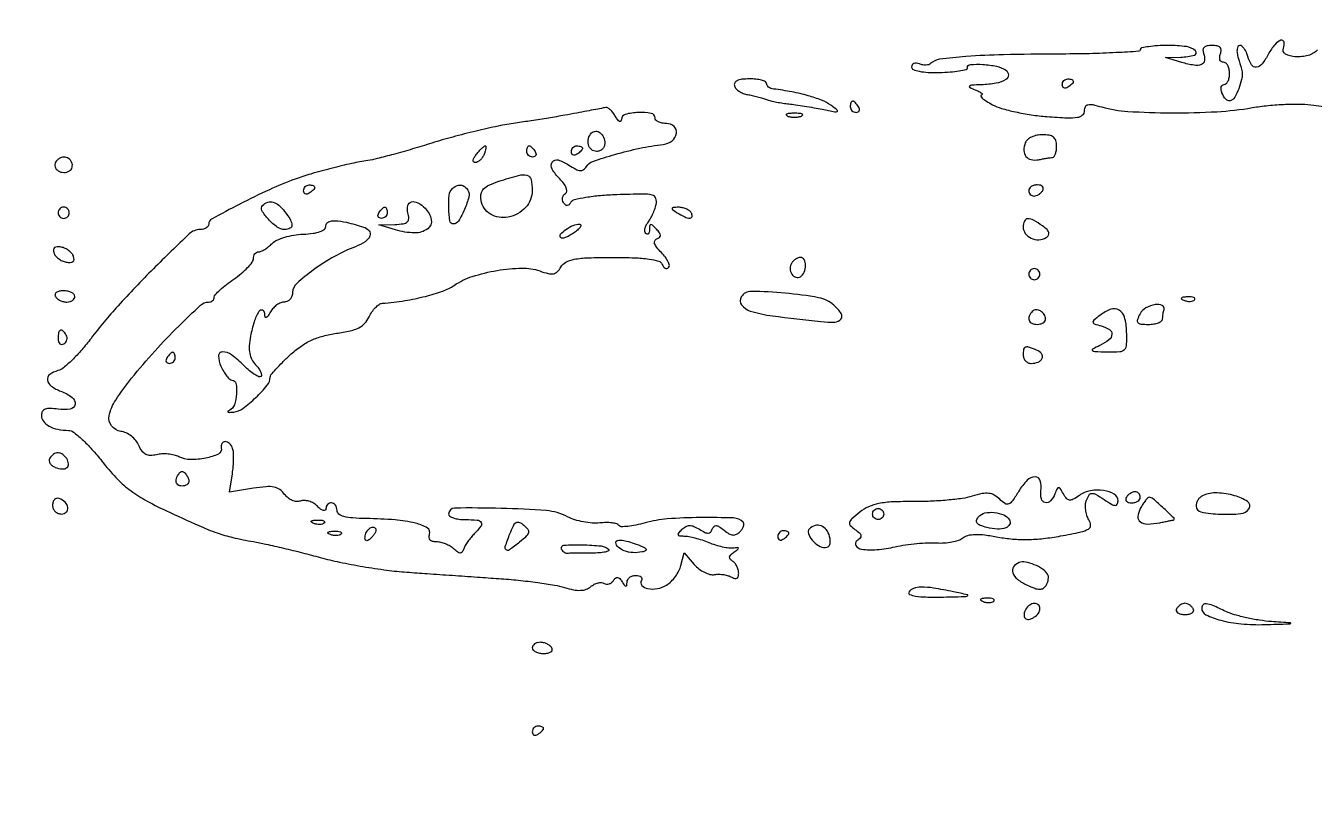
# Model space of a CAD drawing. Extents: x 0 to 4160, y 0 to 3120.
# Drawn here: x 1994.2 to 2225.2, y 1795.5 to 1932.5 of the extents above; entities that cross this region are included whole.
import ezdxf

# ---------------------------------------------------------------- set-up
doc = ezdxf.new("R2010")
doc.units = 0

msp = doc.modelspace()

# ---------------------------------------------------------------- linework, layer by layer
for points in [[(4159.499279, 606.274193, 0.000001), (4159.667734, 974.478125, 0.000057)], [(757.647081, 3119.740147, 0.000002), (520.492565, 3119.487217, 0.4139)], [(1964.75, 0.149832, 0.000016), (2717.930904, 0.232101, 0.000028), (3351.473438, 0.357111)], [(2225.789688, 1928.189688, -0.131632), (2224.096625, 1927.212106, -0.07823), (2221.765539, 1926.964697, -0.113823), (2220.017741, 1927.461754, -0.374537), (2219.638374, 1928.5, 0.131924), (2219.756247, 1929.628487, 0.475318), (2219.216265, 1929.941344, 0.131184), (2218.090863, 1929.13251, 0.048876), (2217, 1927.5, -0.04119), (2215.838595, 1925.70284, -0.197712), (2214.804599, 1925.104835, -0.29392), (2213.933654, 1925.512504, -0.076522), (2213.289749, 1927, 0.041867), (2213.019474, 1927.765364, 0.053026), (2212.641087, 1928.4125, 0.062969), (2212.218096, 1928.856807, 0.172737), (2211.815981, 1929, 0.266369), (2211.507636, 1928.823188, 0.103079), (2211.345014, 1928.339062, 0.066175), (2211.354841, 1927.612425, 0.037233), (2211.547795, 1926.75, -0.007411), (2212.130741, 1924.720601, -0.062536), (2212.263198, 1923.780591, -0.073631), (2212.145624, 1922.894497, -0.012258), (2211.630737, 1921.25, -0.04965), (2210.924969, 1919.699508, -0.202407), (2210.115085, 1919.090199, -0.286169), (2209.32044, 1919.346377, -0.083969), (2208.638374, 1920.5, -0.055937), (2208.488865, 1921.074366, -0.100118), (2208.516384, 1921.559375, -0.147206), (2208.710807, 1921.877514, -0.184534), (2209.031385, 1922, 0.196096), (2209.401391, 1922.150917, 0.086521), (2209.715469, 1922.5875, 0.06642), (2209.92871, 1923.234506, 0.046464), (2210, 1924, 0.053388), (2209.918066, 1924.765158, 0.073174), (2209.674822, 1925.4125, 0.092966), (2209.315437, 1925.847124, 0.175384), (2208.893011, 1926, -0.158089), (2208.519085, 1926.121257, -0.151946), (2208.280284, 1926.440625, -0.112257), (2208.22328, 1926.926101, -0.06502), (2208.361626, 1927.5, 0.089031), (2208.489646, 1928.169944, 0.20183), (2208.298571, 1928.638659, 0.151546), (2207.771486, 1928.916151, 0.04598), (2206.861626, 1929, 0.046475), (2205.962309, 1928.916228, 0.147242), (2205.431316, 1928.641037, 0.199764), (2205.233161, 1928.179997, 0.094783), (2205.349337, 1927.532025, -0.121792), (2205.502141, 1926.306234, -0.274499), (2204.953131, 1925.590271, -0.13698), (2203.625268, 1925.445558, -0.031727), (2201.414319, 1925.956585), (2198.5, 1926.828095), (2201.25, 1926.914047, 0.0539), (2203.712811, 1927.258454, 0.595146), (2203.906405, 1928.015139, 0.155951), (2202.251919, 1928.790347, 0.032202), (2199, 1929, 0.014094), (2197.083145, 1928.945958, 0.023134), (2195.46875, 1928.779687, 0.019476), (2194.234789, 1928.545138, 0.349246), (2194, 1928.25, -0.395561), (2193.714477, 1927.945562, -0.002511), (2189.667188, 1927.706168, -0.007933), (2184.905754, 1927.524223, -0.004766), (2179.25, 1927.451848, 0.004593), (2169.489262, 1927.330314, 0.01331), (2162.743237, 1927.004529, 0.013246), (2158.000781, 1926.522161, 0.165883), (2156.404793, 1925.738127, -0.131519), (2156.073568, 1925.546778, -0.057878), (2155.568908, 1925.472211, -0.051662), (2154.983137, 1925.514556, -0.047789), (2154.402234, 1925.67589, 0.068934), (2153.865939, 1925.800757, 0.116892), (2153.411906, 1925.736024, 0.15257), (2153.112763, 1925.495524, 0.148793), (2153, 1925.124988, 0.306458), (2153.299391, 1924.682394, 0.047153), (2154.371993, 1924.365727, 0.036315), (2155.956157, 1924.174318, 0.017544), (2158, 1924.148647, 0.014128), (2159.916794, 1924.246064, 0.023071), (2161.53125, 1924.449203, 0.019342), (2162.765596, 1924.712269, 0.343122), (2163, 1925.01363, -0.394605), (2163.53232, 1925.583099, -0.031687), (2165.778423, 1925.592211, -0.035974), (2168.206315, 1925.271802, -0.090248), (2169.856763, 1924.60658, -0.249455), (2170.356613, 1923.730975, -0.269287), (2169.89188, 1922.872766, -0.094463), (2168.128657, 1922.209023, -0.0358), (2165.5, 1921.945028, 0.004921), (2163.748699, 1921.877803, 0.179113), (2163.384269, 1921.722574, 0.522191), (2163.417659, 1921.499884, 0.013406), (2164.5, 1921, -0.019378), (2165.207011, 1920.663165, -0.067333), (2165.61875, 1920.370572, -0.308595), (2165.660803, 1920.182395, -0.286395), (2165.5, 1920.064125, 0.531967), (2165.399799, 1919.887778, 0.102693), (2165.675, 1919.53736, 0.037199), (2166.414472, 1919.002695, 0.014814), (2167.5, 1918.378234, 0.052525), (2169.105412, 1917.723099, 0.016899), (2171.601562, 1917.089177, 0.016648), (2174.445688, 1916.566887, 0.017907), (2177.25, 1916.250027, 0.007252), (2180.946464, 1916.019814, 0.050394), (2182.754316, 1916.115734, 0.141052), (2183.650934, 1916.531254, 0.217478), (2184, 1917.295827, -0.109281), (2184.16238, 1918.029904, -0.234517), (2184.603697, 1918.382923, -0.107051), (2185.457462, 1918.383516, -0.016678), (2187.103632, 1917.970279, 0.055148), (2191.772994, 1917.173002, 0.013621), (2199.552925, 1916.926371, 0.014619), (2207.691827, 1917.128149, 0.029205), (2214.087807, 1917.850212, -0.018286), (2216.933247, 1918.234505, -0.014391), (2220.036527, 1918.448646, -0.014627), (2222.934881, 1918.480132, -0.034466), (2225.087807, 1918.291714, 0.018474), (2228.708827, 1917.857823, 0.030775)]]:
    msp.add_lwpolyline(points, format="xyb")
for points in [[(2121.249533, 1921.75, 0.108799), (2121.548759, 1921.248725, 0.056811), (2122.106632, 1920.776551, 0.052547), (2122.818701, 1920.40231, 0.054885), (2123.582866, 1920.191451, -0.013332), (2124.426293, 1920.032531, -0.009055), (2125.377467, 1919.808804, -0.009129), (2126.288546, 1919.559223, -0.018036), (2127, 1919.322107, 0.02831), (2127.748892, 1919.089488, 0.011415), (2128.79375, 1918.853933, 0.011253), (2129.932933, 1918.650869, 0.014005), (2131, 1918.515822, -0.010779), (2132.204094, 1918.371317, -0.004719), (2133.79375, 1918.130355, -0.004667), (2135.4771, 1917.84277, -0.006223), (2137, 1917.548327, 0.003106), (2139.227137, 1917.103304, 0.162052), (2139.656107, 1917.159518, 0.554109), (2139.680363, 1917.384917, 0.00971), (2138.5, 1918.275896, 0.06231), (2136.867876, 1919.173278, 0.025469), (2134.467366, 1919.988337, 0.022621), (2131.542293, 1920.676805, 0.016632), (2128.25, 1921.183365, -0.062953), (2127.772106, 1921.302923, -0.074049), (2127.367188, 1921.534072, -0.086234), (2127.0948, 1921.837092, -0.140965), (2127, 1922.166667, 0.285442), (2126.799937, 1922.488558, 0.048699), (2126.094271, 1922.755208, 0.040478), (2125.098206, 1922.939605, 0.025541), (2123.916667, 1923, 0.027508), (2122.592701, 1922.927106, 0.082251), (2121.72251, 1922.682395, 0.16033), (2121.296096, 1922.280164, 0.207408)], [(2182, 1922.559017, -0.151918), (2181.934461, 1922.34829, -0.038439), (2181.70625, 1922.066025, -0.035638), (2181.382774, 1921.768994, -0.029505), (2181, 1921.5, -0.082592), (2180.6179, 1921.343488, -0.161196), (2180.29375, 1921.3746, -0.182303), (2180.078288, 1921.586039, -0.108972), (2180, 1921.940983, -0.093332), (2180.076123, 1922.345238, -0.09642), (2180.29375, 1922.688914, -0.099167), (2180.618444, 1922.918938, -0.105053), (2181, 1923, -0.042167), (2181.382849, 1922.967655, -0.061769), (2181.70625, 1922.870461, -0.081139), (2181.92554, 1922.727648, -0.210953)], [(2093, 1916.877587, -0.005193), (2090.819142, 1916.478401, -0.002256), (2087.9125, 1915.991004, -0.002232), (2084.817827, 1915.500596, -0.002969), (2082, 1915.084057, 0.01613), (2078.908451, 1914.543561, 0.007388), (2074.9125, 1913.649508, 0.007308), (2070.729471, 1912.583607, 0.01001), (2067, 1911.494438, -0.004703), (2063.52577, 1910.439663, -0.005059), (2060.115625, 1909.476644, -0.004797), (2057.172863, 1908.707908, -0.023928), (2055.5, 1908.372144, 0.017359), (2052.650881, 1907.839112, 0.007803), (2048.948714, 1906.951671, 0.007808), (2045.271619, 1905.947883, 0.01713), (2042.5, 1905.040571, 0.019607), (2037.863551, 1903.135665, 0.012256), (2032.586517, 1900.563441, 0.004705), (2027.515334, 1897.875003, 0.275122), (2027, 1897.009337, -0.146285), (2026.884925, 1896.624428, -0.099175), (2026.561337, 1896.296493, -0.083083), (2026.077551, 1896.075447, -0.065794), (2025.506681, 1896, 0.19197), (2023.496085, 1895.198515, 0.006113), (2017.079777, 1888.965906, 0.012721), (2010.732294, 1882.317594, 0.022533), (2005.898097, 1876.481255, -0.017412), (2004.231331, 1874.426503, -0.020608), (2002.512837, 1872.609529, -0.019934), (2000.957579, 1871.211607, -0.109568), (1999.960018, 1870.699796, 0.095581), (1998.502032, 1870.002041, 0.27643), (1998.088822, 1869.009422, 0.206205), (1998.755734, 1867.925641, 0.062363), (2000.5, 1867, -0.067982), (2002.516584, 1865.90075, -0.27954), (2003.024479, 1864.667965, -0.32482), (2002.163812, 1863.8023, -0.07662), (2000, 1863.786692, 0.02562), (1998.564436, 1863.922757, 0.096485), (1997.674772, 1863.789113, 0.174003), (1997.184808, 1863.387983, 0.135878), (1997, 1862.720488, 0.162768), (1997.360206, 1861.643304, 0.103807), (1998.363759, 1860.765763, 0.078685), (1999.915682, 1860.19118, 0.049426), (2001.84496, 1860, -0.165949), (2002.739373, 1859.69474, -0.021665), (2004.299494, 1858.377669, -0.02329), (2006.065011, 1856.5922, -0.01754), (2007.839727, 1854.477173, 0.023074), (2010.350403, 1851.551415, 0.039637), (2012.729876, 1849.395136, 0.037358), (2015.517756, 1847.559361, 0.018056), (2019.326555, 1845.617306, 0.003628), (2025.236957, 1842.919819, 0.019882), (2028.493819, 1841.614656, 0.028779), (2031.292194, 1840.798304, 0.013393), (2035, 1840.048542, -0.01092), (2037.240771, 1839.606953, -0.004027), (2040.38125, 1838.889929, -0.003989), (2043.798728, 1838.051803, -0.004787), (2047, 1837.206871, 0.015835), (2050.449779, 1836.377418, 0.009137), (2054.646875, 1835.587562, 0.009125), (2058.893047, 1834.94802, 0.015088), (2062.5, 1834.582218, 0.000206), (2066.176078, 1834.322682, 0.000115), (2070.646875, 1834.009926, 0.000115), (2075.165156, 1833.695943, 0.000188), (2079, 1833.431785, -0.00825), (2082.495417, 1833.134311, -0.00832), (2085.969181, 1832.722355, -0.008168), (2088.981689, 1832.263929, -0.033018), (2090.788702, 1831.834414, 0.025253), (2092.402604, 1831.424241, 0.05823), (2093.648397, 1831.321784, 0.07744), (2094.64746, 1831.512725, 0.08755), (2095.494897, 1831.995765, -0.055029), (2096.109486, 1832.400868, -0.059402), (2096.782322, 1832.649652, -0.066977), (2097.409662, 1832.713703, -0.131136), (2097.887097, 1832.569778, 0.114469), (2098.312208, 1832.426241, 0.100363), (2098.779375, 1832.474235, 0.09369), (2099.216985, 1832.707239, 0.085488), (2099.555902, 1833.090451, -0.074313), (2099.923552, 1833.525237, -0.220943), (2100.288798, 1833.632491, -0.171994), (2100.673825, 1833.427154, -0.043884), (2101.109687, 1832.856763, 0.016284), (2101.53886, 1832.225857, 0.207783), (2101.780177, 1832.084092, 0.404034), (2101.938533, 1832.203613, 0.036027), (2101.984687, 1832.75, -0.123393), (2102.110394, 1833.226773, -0.099424), (2102.453463, 1833.632812, -0.089641), (2102.96231, 1833.905705, -0.078525), (2103.559017, 1834, -0.057951), (2104.116415, 1833.935179, -0.124582), (2104.497549, 1833.737031, -0.190884), (2104.645007, 1833.44402, -0.162044), (2104.564761, 1833.104785, 0.330743), (2104.641, 1832.21277, 0.167269), (2105.676747, 1831.626282, 0.092871), (2107.433212, 1831.62883, 0.091913), (2109.076666, 1832.266215, 0.058028), (2109.883818, 1832.904648, 0.038078), (2110.656885, 1833.804895, 0.038086), (2111.284238, 1834.811604, 0.058198), (2111.650994, 1835.771727), (2112.227722, 1838.043453), (2114.04569, 1835.947319, 0.051231), (2114.875918, 1835.167695, 0.048205), (2115.863717, 1834.554888, 0.051776), (2116.853528, 1834.187427, 0.104186), (2117.681829, 1834.150634, -0.045504), (2118.469647, 1834.207683, -0.034513), (2119.3331, 1834.131803, -0.035358), (2120.139996, 1833.945136, -0.065641), (2120.75, 1833.666025, 0.071741), (2121.278533, 1833.431911, 0.201118), (2121.672343, 1833.480676, 0.196669), (2121.919471, 1833.797608, 0.06858), (2122, 1834.381966, 0.065409), (2121.917952, 1835.006471, 0.05199), (2121.674888, 1835.642271, 0.053439), (2121.316848, 1836.19378, 0.083854), (2120.893237, 1836.565983, -0.082116), (2120.476015, 1836.930028, -0.214299), (2120.37322, 1837.305418, -0.162148), (2120.581632, 1837.709258, -0.044698), (2121.143237, 1838.166698, 0.008766), (2121.869702, 1838.676308, 0.2928), (2121.943467, 1838.865446, 0.382699), (2121.802129, 1838.971113, 0.011219), (2121, 1838.881329, -0.066703), (2120.233974, 1838.880796, -0.021508), (2119.113689, 1839.079478, -0.02102), (2117.872756, 1839.410348, -0.022097), (2116.6849, 1839.839631, 0.017917), (2115.487176, 1840.283829, 0.01606), (2114.216484, 1840.659142, 0.01633), (2113.054012, 1840.922048, 0.047476), (2112.2349, 1841, -0.029286), (2111.433445, 1841.046984, -0.290464), (2111.183664, 1841.25, -0.258002), (2111.245409, 1841.585409, -0.024594), (2111.824959, 1842.224959, -0.065063), (2112.523293, 1842.761873, -0.129209), (2113.191678, 1842.94579, -0.106771), (2113.950678, 1842.790975, -0.03609), (2114.953647, 1842.261021, 0.024315), (2115.931198, 1841.714699, 0.118508), (2116.545012, 1841.574155, 0.211269), (2116.963389, 1841.764637, 0.100939), (2117.266066, 1842.286062, -0.106875), (2117.558208, 1842.775993, -0.231914), (2117.957462, 1842.92828, -0.124675), (2118.523365, 1842.728452, -0.025663), (2119.37976, 1842.092382, 0.038129), (2120.259731, 1841.472197, 0.111528), (2120.961171, 1841.243194, 0.142109), (2121.589194, 1841.36326, 0.078704), (2122.225715, 1841.825715, 0.049426), (2122.619063, 1842.305595, 0.069421), (2122.859243, 1842.803781, 0.089592), (2122.917458, 1843.242549, 0.186778), (2122.78022, 1843.553114, 0.190309), (2121.086387, 1844.287853, 0.010307), (2115.148042, 1844.362358, 0.016574), (2109.20333, 1844.117221, 0.051142), (2105.248762, 1843.411686, -0.018555), (2103.585184, 1843.001686, -0.027794), (2102.105856, 1842.779677, -0.026544), (2100.936699, 1842.732518, -0.25653), (2100.519333, 1842.968718, 0.188869), (2100.14895, 1843.246725, 0.036577), (2099.312711, 1843.413994, 0.034281), (2098.250809, 1843.473272, 0.025791), (2097.083184, 1843.398042, -0.048271), (2095.746192, 1843.372044, -0.028787), (2094.16792, 1843.585744, -0.028626), (2092.605289, 1843.983713, -0.043566), (2091.312612, 1844.520659, 0.100748), (2087.54563, 1845.60366, 0.014162), (2079.425506, 1846.016585, 0.008222), (2071.056117, 1846.06716, 0.41117), (2070, 1845, 0.254951), (2070.209557, 1844.615738, 0.06271), (2070.88125, 1844.29375, 0.048861), (2071.850749, 1844.072766, 0.031626), (2073, 1844, -0.019931), (2075.138475, 1843.914721, -0.237936), (2075.824267, 1843.497178, -0.315247), (2075.786397, 1842.79733, -0.030151), (2074.589286, 1841.446429, 0.024365), (2074.015131, 1840.813414, 0.019311), (2073.456585, 1840.077679, 0.019706), (2072.991013, 1839.353425, 0.045251), (2072.714286, 1838.767857, -0.06066), (2072.416958, 1838.185706, -0.24669), (2072.077959, 1838.003273, -0.166291), (2071.632695, 1838.150624, -0.026789), (2070.925, 1838.75, 0.055851), (2070.288325, 1839.228694, 0.037294), (2069.469688, 1839.632812, 0.037428), (2068.605405, 1839.908884, 0.058657), (2067.831385, 1840, -0.065565), (2067.133413, 1840.091921, -0.145025), (2066.679762, 1840.370012, -0.173843), (2066.499338, 1840.81072, -0.103048), (2066.591438, 1841.377687, 0.368129), (2066.198584, 1842.4916, 0.071042), (2064.054911, 1843.358827, 0.04132), (2060.396417, 1843.949182, 0.015886), (2055.25, 1844.184145, -0.01438), (2052.793003, 1844.288906, -0.049313), (2051.220199, 1844.558754, -0.092517), (2050.317548, 1844.998096, -0.237658), (2050, 1845.628442, 0.071233), (2049.924945, 1846.152595, 0.0866), (2049.70625, 1846.597105, 0.100316), (2049.38134, 1846.89428, 0.136051), (2049, 1847, 0.106313), (2048.618459, 1846.917947, 0.099376), (2048.29375, 1846.685268, 0.096076), (2048.076077, 1846.337584, 0.09221), (2048, 1845.928571, -0.251379), (2047.859544, 1845.666853, -0.222687), (2047.550874, 1845.621001, -0.09055), (2047.059246, 1845.871573, -0.03337), (2046.471061, 1846.386082, 0.062937), (2045.773257, 1846.927305, 0.058327), (2044.945011, 1847.294658, 0.062361), (2044.117228, 1847.442192, 0.104938), (2043.423017, 1847.332085, -0.115861), (2042.739327, 1847.238725, -0.076617), (2041.967549, 1847.434078, -0.069465), (2041.218954, 1847.882357, -0.065383), (2040.604123, 1848.526716, 0.080429), (2039.73546, 1849.384185, 0.106767), (2038.718133, 1849.821124, 0.06972), (2037.292933, 1849.897774, 0.018272), (2035.015871, 1849.618528), (2030.727406, 1848.932775), (2031.229904, 1852.216388, 0.017149), (2031.389202, 1853.565186, 0.017898), (2031.452742, 1854.902626, 0.017879), (2031.424918, 1856.058223, 0.071471), (2031.282867, 1856.75, 0.111679), (2030.719687, 1857.633177, 0.190598), (2029.926444, 1857.972319, 0.291983), (2029.355832, 1857.629633, 0.168602), (2029.25, 1856.805595, -0.347965), (2028.726761, 1855.758443, -0.05936), (2026.459982, 1855.009511, -0.054466), (2023.736545, 1854.759077, -0.110579), (2021.656859, 1855.262262, 0.057731), (2020.792187, 1855.570387, 0.034523), (2019.713164, 1855.74227, 0.034178), (2018.599926, 1855.765228, 0.04959), (2017.628264, 1855.621548, -0.061327), (2016.547269, 1855.487467, -0.122163), (2015.715325, 1855.693013, -0.116168), (2015.04905, 1856.273428, -0.052376), (2014.471405, 1857.286517, 0.070233), (2013.933173, 1858.156982, 0.052657), (2013.124413, 1858.943657, 0.053295), (2012.182689, 1859.533875, 0.07823), (2011.25, 1859.819551, -0.194583), (2009.573109, 1860.791832, -0.218509), (2009.149279, 1862.595993, -0.095048), (2010.313746, 1865.436553, -0.026063), (2013.179432, 1869.36122, -0.012989), (2017.322208, 1874.192925, -0.013986), (2021.612376, 1878.682134, -0.008254), (2025.539916, 1882.441985, -0.188973), (2026.963633, 1883, 0.082675), (2027.359441, 1883.065897, 0.092518), (2027.695567, 1883.255885, 0.100617), (2027.920326, 1883.538842, 0.118223), (2028, 1883.871098, -0.188146), (2028.181183, 1884.335549, -0.019391), (2029.026118, 1885.185113, -0.022021), (2030.15516, 1886.146403, -0.015855), (2031.493167, 1887.121098, 0.022565), (2032.831141, 1888.123518, 0.028848), (2033.962223, 1889.168385, 0.029233), (2034.779169, 1890.121018, 0.162651), (2034.993167, 1890.75, -0.072581), (2035.065541, 1891.227661, -0.087005), (2035.270761, 1891.632812, -0.099878), (2035.573922, 1891.903721, -0.133326), (2035.928571, 1892, 0.107558), (2036.386385, 1892.099636, 0.031318), (2037.026345, 1892.44197, 0.029904), (2037.717487, 1892.928741, 0.028008), (2038.361721, 1893.504579, -0.091528), (2039.2188, 1894.094531, -0.032532), (2040.618967, 1894.613998, -0.030985), (2042.265856, 1894.996605, -0.0318), (2043.93315, 1895.168512, 0.02254), (2045.711325, 1895.318654, 0.056855), (2046.970325, 1895.630619, 0.092423), (2047.732388, 1896.08826, 0.214624), (2048, 1896.682986, -0.301582), (2048.447714, 1897.35775, -0.108924), (2049.635582, 1897.576573, -0.051178), (2051.679955, 1897.294549, -0.014875), (2054.75, 1896.447862, -0.148075), (2055.745998, 1895.776851, -0.275085), (2055.883984, 1894.845133, -0.151046), (2055.026693, 1893.805751, -0.054545), (2053.302436, 1892.924886, 0.036467), (2049.545357, 1891.173432, 0.029658), (2045.801416, 1888.782006, 0.025474), (2042.764408, 1886.33283, 0.20801), (2042.036512, 1884.75, -0.081115), (2041.912989, 1884.081576, -0.090157), (2041.584697, 1883.514062, -0.098414), (2041.105736, 1883.134346, -0.119092), (2040.54969, 1883, 0.100292), (2039.919862, 1882.872383, 0.054217), (2039.225995, 1882.485938, 0.050884), (2038.577617, 1881.919365, 0.055942), (2038.080099, 1881.25, -0.013303), (2037.563188, 1880.414448, -0.179852), (2037.278734, 1880.20518, -0.444886), (2037.092088, 1880.321887, -0.038477), (2037.030409, 1880.95, 0.308899), (2036.622069, 1881.521772, 0.354447), (2036.002364, 1881.30962, 0.062516), (2035.12871, 1879.428679, 0.032107), (2034.495389, 1876.903856, 0.027803), (2034.272502, 1875.144045, 0.059876), (2034.339621, 1873.781456, 0.076049), (2034.701482, 1872.691815, 0.0784), (2035.369954, 1871.772904, -0.034595), (2035.917094, 1871.144317, -0.052708), (2036.28987, 1870.524903, -0.068681), (2036.450697, 1870.003683, -0.241418), (2036.34632, 1869.679654, -0.306952), (2035.982646, 1869.609805, -0.038633), (2035.235349, 1870.001826, -0.034695), (2034.323809, 1870.666041, -0.021585), (2033.348485, 1871.560606, 0.036434), (2031.073174, 1873.526464, 0.165043), (2029.42813, 1874.058122, 0.422562), (2028.742805, 1873.332205, 0.096438), (2029.181954, 1871.5, 0.025934), (2029.679567, 1870.542731, 0.034577), (2030.233025, 1869.734375, 0.037004), (2030.764062, 1869.156824, 0.190598), (2031.160515, 1869, -0.361764), (2031.875071, 1868.405149, -0.064685), (2031.974489, 1866.536056, -0.058273), (2031.586464, 1864.544921, -0.214338), (2030.75, 1863.612429, 0.065315), (2030.433568, 1863.419385, 0.558714), (2030.450539, 1863.28589, 0.118701), (2030.77875, 1863.223099, 0.01588), (2031.485878, 1863.279096, 0.133251), (2033.135952, 1863.929989, 0.030628), (2035.442852, 1865.880577, 0.029003), (2037.481428, 1868.070292, 0.174664), (2038, 1869.509486, -0.173675), (2038.151857, 1869.933486, -0.010454), (2039.046937, 1870.977489, -0.014658), (2040.198619, 1872.191716, -0.010237), (2041.564042, 1873.494794, -0.031971), (2043.489632, 1875.044461, -0.044202), (2045.40733, 1876.156202, -0.044236), (2047.489403, 1876.912961, -0.032091), (2049.909904, 1877.39366, 0.021272), (2052.323746, 1877.819011, 0.06293), (2053.90596, 1878.383427, 0.088855), (2054.978018, 1879.190978, 0.08028), (2055.748485, 1880.347329, -0.042516), (2056.252473, 1881.243061, -0.045545), (2056.890614, 1882.018593, -0.050308), (2057.560628, 1882.572395, -0.127288), (2058.152623, 1882.779795, 0.018343), (2062.140175, 1883.262419, 0.021943), (2065.847187, 1884.017754, 0.023785), (2068.954251, 1884.953223, 0.064693), (2071, 1885.990365, -0.072067), (2074.247163, 1887.577108, -0.036046), (2078.69826, 1888.65969, -0.035907), (2083.150541, 1889.082766, -0.091866), (2086.335407, 1888.567941, 0.025288), (2087.862158, 1888.107493, 0.10711), (2088.81112, 1888.080024, 0.151479), (2089.507379, 1888.447064, 0.068803), (2090.135097, 1889.276922, -0.144571), (2091.032893, 1890.153495, -0.076068), (2092.518402, 1890.669703, -0.038205), (2094.989181, 1890.93316, -0.007464), (2099.466357, 1891, -0.00891), (2103.302828, 1890.931628, -0.026319), (2105.928041, 1890.699312, -0.034915), (2107.664499, 1890.327944, -0.241349), (2108.279762, 1889.75, 0.069614), (2108.503997, 1889.321408, 0.122131), (2108.806622, 1889.063021, 0.159541), (2109.136825, 1889.01405, 0.145414), (2109.446429, 1889.166667, 0.256981), (2109.579218, 1889.56613, 0.067244), (2109.361477, 1890.23112, 0.051104), (2108.867626, 1891.031502, 0.032621), (2108.145833, 1891.854167, -0.026111), (2107.317167, 1892.774217, -0.08877), (2106.928992, 1893.478225, -0.190147), (2106.95351, 1893.978402, -0.200893), (2107.3125, 1894.3125, 0.079213), (2107.81528, 1894.594451, 0.238647), (2107.975497, 1894.940973, 0.151509), (2107.815429, 1895.39904, 0.029852), (2107.25, 1896.075, 0.014051), (2106.556738, 1896.769674, 0.200534), (2106.23628, 1896.891209, 0.365998), (2106.046043, 1896.719231, 0.033526), (2106, 1896.033333, -0.046), (2105.955633, 1895.552102, -0.136296), (2105.811265, 1895.25686, -0.259972), (2105.600338, 1895.1831, -0.15449), (2105.357499, 1895.309167, -0.162214), (2105.186864, 1895.650331, -0.081574), (2105.196916, 1896.13722, -0.067233), (2105.378947, 1896.69079, -0.053181), (2105.713067, 1897.225834, 0.039942), (2106.130626, 1897.856758, 0.019881), (2106.560769, 1898.714052, 0.019597), (2106.938301, 1899.642794, 0.027198), (2107.197318, 1900.502854, 0.143317), (2107.146841, 1901.586307, 0.254992), (2106.505354, 1902.17228, 0.064611), (2104.830261, 1902.36037, 0.004622), (2100.14048, 1902.23621, 0.013157), (2097.201719, 1902.053698, 0.018914), (2094.615314, 1901.725654, 0.015002), (2092.541603, 1901.318262, 0.20095), (2091.92373, 1900.876593, -0.058582), (2091.584888, 1900.449431, -0.187992), (2091.257926, 1900.306734, -0.200129), (2090.934883, 1900.426552, -0.066852), (2090.608688, 1900.824139, -0.093332), (2090.438471, 1901.266341, -0.09642), (2090.443589, 1901.734876, -0.099167), (2090.622439, 1902.156888, -0.105053), (2090.947214, 1902.467376, 0.247447), (2091.176415, 1902.856708, 0.105415), (2091.075213, 1903.47157, 0.067426), (2090.6455, 1904.243718, 0.035744), (2089.927051, 1905.072949, -0.061659), (2088.545836, 1906.844435, -0.2865), (2088.569362, 1908.083774, -0.335947), (2089.631459, 1908.466136, -0.069461), (2091.546801, 1907.561292, 0.021973), (2092.794635, 1906.819901, 0.102252), (2093.5932, 1906.583019, 0.176871), (2094.186657, 1906.744422, 0.100029), (2094.704202, 1907.293624, -0.172519), (2095.863625, 1908.217452, -0.012627), (2099.810132, 1909.463635, -0.018226), (2104.267899, 1910.57419, -0.022603), (2108.486612, 1911.265873, 0.139787), (2110.068597, 1911.925581, 0.18768), (2110.842335, 1913.2556, 0.250416), (2110.418201, 1914.474373, 0.188476), (2109.073324, 1915, -0.046266), (2108.279756, 1915.073588, -0.066214), (2107.609039, 1915.29375, -0.086298), (2107.15637, 1915.617989, -0.196745), (2107, 1916, 0.36267), (2106.309887, 1916.826293, 0.055196), (2103.998312, 1916.985692, 0.053675), (2101.671918, 1916.63723, 0.334318), (2100.969591, 1915.75, -0.145621), (2100.867022, 1915.433647, -0.368599), (2100.650547, 1915.375652, -0.121624), (2100.318642, 1915.64769, -0.02869), (2099.919901, 1916.25, 0.030858), (2099.478306, 1916.910809, 0.040752), (2098.994318, 1917.44917, 0.046027), (2098.538015, 1917.80704, 0.189717), (2098.20031, 1917.874833, 0.002959), (2097.734216, 1917.788679, 0.000192), (2096.383841, 1917.530261, 0.00028), (2094.774672, 1917.220741, 0.000209)], [(2142, 1918, 0.105053), (2142.081062, 1917.618444, 0.099167), (2142.311086, 1917.29375, 0.09642), (2142.654762, 1917.076123, 0.093332), (2143.059017, 1917, 0.108972), (2143.413961, 1917.078288, 0.182303), (2143.6254, 1917.29375, 0.161196), (2143.656512, 1917.6179, 0.082592), (2143.5, 1918, 0.029505), (2143.231006, 1918.382774, 0.035638), (2142.933975, 1918.70625, 0.038439), (2142.65171, 1918.934461, 0.151918), (2142.440983, 1919, 0.210953), (2142.272352, 1918.92554, 0.081139), (2142.129539, 1918.70625, 0.061769), (2142.032345, 1918.382849, 0.042167)], [(2130.75, 1916.337719, 0.057986), (2131.320008, 1916.181385, 0.037979), (2132, 1916.12966, 0.037979), (2132.679992, 1916.181385, 0.057986), (2133.25, 1916.337719, 0.174857), (2133.459382, 1916.525001, 0.447206), (2133.398438, 1916.693942, 0.078554), (2132.89144, 1916.810911, 0.017491), (2132, 1916.842105, 0.017491), (2131.10856, 1916.810911, 0.078554), (2130.601562, 1916.693942, 0.447206), (2130.540618, 1916.525001, 0.174857)], [(2098, 1911.440983, -0.103216), (2097.885271, 1910.891133, -0.098834), (2097.559375, 1910.423289, -0.096907), (2097.072549, 1910.109789, -0.095012), (2096.5, 1910, -0.179946), (2095.59764, 1910.335619, -0.15216), (2095.05672, 1911.20489, -0.132661), (2095.066992, 1912.327196, -0.128822), (2095.63948, 1913.306147, -0.194761), (2096.37668, 1913.618432, -0.172865), (2097.169706, 1913.350022, -0.128462), (2097.782775, 1912.537796, -0.098073)], [(2173.380002, 1911.547887, 0.092993), (2173.130417, 1910.183702, 0.166318), (2173.500122, 1909.118679, 0.173622), (2174.428289, 1908.532564, 0.102524), (2175.753971, 1908.512555, -0.003291), (2176.477451, 1908.646195, -0.003226), (2177.207416, 1908.771216, -0.003176), (2177.849139, 1908.872684, -0.012202), (2178.25, 1908.923489, 0.220218), (2178.537947, 1909.094211, 0.063962), (2178.779687, 1909.565025, 0.051182), (2178.945115, 1910.228568, 0.035529), (2179, 1911, 0.076075), (2178.856407, 1911.938293, 0.15073), (2178.433577, 1912.55248, 0.124077), (2177.671142, 1912.894583, 0.043748), (2176.468615, 1913, 0.053289), (2175.459054, 1912.892097, 0.056693), (2174.517139, 1912.573442, 0.063505), (2173.778654, 1912.103917, 0.128506)], [(2076.361626, 1909.5, -0.054778), (2076.065988, 1908.926337, -0.05745), (2075.656816, 1908.440625, -0.064053), (2075.201557, 1908.11007, -0.125677), (2074.770566, 1908, -0.214681), (2074.484197, 1908.128897, -0.22275), (2074.396714, 1908.425778, -0.100348), (2074.57205, 1908.903434, -0.035237), (2075, 1909.5, -0.012711), (2075.50208, 1910.074599, -0.017822), (2075.980891, 1910.559375, -0.014236), (2076.395857, 1910.928855, -0.176553), (2076.59106, 1911, -0.407084), (2076.688496, 1910.904913, -0.044074), (2076.666459, 1910.559375, -0.034664), (2076.557685, 1910.075405, -0.019009)], [(2085.5, 1910, -0.082592), (2085.656512, 1909.6179, -0.161196), (2085.6254, 1909.29375, -0.182303), (2085.413961, 1909.078288, -0.108972), (2085.059017, 1909, -0.093332), (2084.654762, 1909.076123, -0.09642), (2084.311086, 1909.29375, -0.099167), (2084.081062, 1909.618444, -0.105053), (2084, 1910, -0.042167), (2084.032345, 1910.382849, -0.061769), (2084.129539, 1910.70625, -0.081139), (2084.272352, 1910.92554, -0.210953), (2084.440983, 1911, -0.151918), (2084.65171, 1910.934461, -0.038439), (2084.933975, 1910.70625, -0.035638), (2085.231006, 1910.382774, -0.029505)], [(2094, 1910.559017, -0.151918), (2093.934461, 1910.34829, -0.038439), (2093.70625, 1910.066025, -0.035638), (2093.382774, 1909.768994, -0.029505), (2093, 1909.5, -0.082592), (2092.6179, 1909.343488, -0.161196), (2092.29375, 1909.3746, -0.182303), (2092.078288, 1909.586039, -0.108972), (2092, 1909.940983, -0.093332), (2092.076123, 1910.345238, -0.09642), (2092.29375, 1910.688914, -0.099167), (2092.618444, 1910.918938, -0.105053), (2093, 1911, -0.042167), (2093.382849, 1910.967655, -0.061769), (2093.70625, 1910.870461, -0.081139), (2093.92554, 1910.727648, -0.210953)], [(1999.542705, 1908.069098, 0.221146), (1999.444975, 1907.246757, 0.174599), (2000.002687, 1906.53216, 0.137965), (2001.013092, 1906.232649, 0.142848), (2002.016312, 1906.510081, 0.189436), (2002.503635, 1907.160814, 0.165456), (2002.45272, 1908.014234, 0.147302), (2001.873321, 1908.730681, 0.150691), (2001, 1909, 0.08914), (2000.620145, 1908.931737, 0.053258), (2000.208109, 1908.726548, 0.051122), (1999.828194, 1908.425183, 0.061191)], [(2085, 1903.035184, -0.189413), (2083.784868, 1899.942642, -0.15885), (2080.684443, 1898.220797, -0.182985), (2077.47986, 1898.771164, -0.22826), (2075.819335, 1901.25165, -0.078741), (2075.838285, 1902.430755, -0.145976), (2076.262271, 1903.27982, -0.100156), (2077.218068, 1903.959455, -0.025571), (2079, 1904.645147, -0.012178), (2082.555406, 1905.713298, -0.133191), (2084.034347, 1905.71725, -0.275551), (2084.775253, 1904.954524, -0.058349)], [(2046, 1903.559017, -0.151918), (2045.934461, 1903.34829, -0.038439), (2045.70625, 1903.066025, -0.035638), (2045.382774, 1902.768994, -0.029505), (2045, 1902.5, -0.082592), (2044.6179, 1902.343488, -0.161196), (2044.29375, 1902.3746, -0.182303), (2044.078288, 1902.586039, -0.108972), (2044, 1902.940983, -0.093332), (2044.076123, 1903.345238, -0.09642), (2044.29375, 1903.688914, -0.099167), (2044.618444, 1903.918938, -0.105053), (2045, 1904, -0.042167), (2045.382849, 1903.967655, -0.061769), (2045.70625, 1903.870461, -0.081139), (2045.92554, 1903.727648, -0.210953)], [(2073.453687, 1903.074936, -0.20729), (2073.630427, 1901.862755, -0.035606), (2072.847997, 1899.616552, -0.034588), (2071.770843, 1897.524715, -0.262311), (2070.839485, 1897, -0.370682), (2070.221512, 1897.531122, -0.030909), (2070.018483, 1899.804314, -0.033213), (2070.111069, 1902.169704, -0.171624), (2070.666667, 1903.333333, -0.090586), (2071.392437, 1903.834905, -0.129845), (2072.159902, 1903.963326, -0.133596), (2072.874934, 1903.69576, -0.098702)], [(2174, 1903, 0.092995), (2174.071618, 1902.618268, 0.096318), (2174.276414, 1902.29375, 0.099231), (2174.581949, 1902.076556, 0.105429), (2174.940983, 1902, 0.089642), (2175.346558, 1902.073302, 0.053229), (2175.7871, 1902.29375, 0.051032), (2176.193797, 1902.617485, 0.06081), (2176.5, 1903, 0.139169), (2176.607943, 1903.379648, 0.191142), (2176.478525, 1903.70625, 0.138808), (2176.110654, 1903.926733, 0.066118), (2175.559017, 1904, 0.062283), (2174.962904, 1903.925455, 0.080552), (2174.457961, 1903.70625, 0.097988), (2174.120018, 1903.381379, 0.153634)], [(2040.607954, 1899.25, -0.026676), (2041.625701, 1897.749408, -0.132811), (2041.903123, 1896.779343, -0.286916), (2041.562133, 1896.216054, -0.117442), (2040.654988, 1896, -0.154607), (2039.276466, 1896.436697, -0.053235), (2037.685359, 1897.832039, -0.056157), (2036.53968, 1899.395833, -0.338478), (2036.664485, 1900.331152, -0.118965), (2037.562744, 1900.880127, -0.14586), (2038.541913, 1900.90176, -0.111437), (2039.571168, 1900.353366, -0.052545)], [(2065.8, 1899.8, -0.148574), (2066.884216, 1897.769297, -0.291754), (2066.243962, 1896.129929, -0.165365), (2063.881741, 1895.391566, -0.066622), (2060.5, 1895.92989), (2057.5, 1896.828095), (2060.366631, 1896.914047, 0.026053), (2061.866811, 1897.037442, 0.149379), (2062.583639, 1897.366826, 0.216718), (2062.848622, 1897.96555, 0.061479), (2062.710251, 1899, -0.118734), (2062.685236, 1900.288148, -0.282282), (2063.324081, 1900.950689, -0.192467), (2064.46822, 1900.804682, -0.069659)], [(2000, 1899, 0.099038), (2000.076342, 1898.618362, 0.097945), (2000.29375, 1898.29375, 0.097945), (2000.618362, 1898.076342, 0.099038), (2001, 1898, 0.099038), (2001.381638, 1898.076342, 0.097945), (2001.70625, 1898.29375, 0.097945), (2001.923658, 1898.618362, 0.099038), (2002, 1899, 0.099038), (2001.923658, 1899.381638, 0.097945), (2001.70625, 1899.70625, 0.097945), (2001.381638, 1899.923658, 0.099038), (2001, 1900, 0.099038), (2000.618362, 1899.923658, 0.097945), (2000.29375, 1899.70625, 0.097945), (2000.076342, 1899.381638, 0.099038)], [(2059, 1899, -0.105053), (2058.918938, 1898.618444, -0.099167), (2058.688914, 1898.29375, -0.09642), (2058.345238, 1898.076123, -0.093332), (2057.940983, 1898, -0.108972), (2057.586039, 1898.078288, -0.182303), (2057.3746, 1898.29375, -0.161196), (2057.343488, 1898.6179, -0.082592), (2057.5, 1899, -0.029505), (2057.768994, 1899.382774, -0.035638), (2058.066025, 1899.70625, -0.038439), (2058.34829, 1899.934461, -0.151918), (2058.559017, 1900, -0.210953), (2058.727648, 1899.92554, -0.081139), (2058.870461, 1899.70625, -0.061769), (2058.967655, 1899.382849, -0.042167)], [(2111, 1899, 0.03301), (2112.319161, 1898.266028, 0.110887), (2113.277708, 1898.050802, 0.372932), (2113.633474, 1898.359022, 0.175918), (2113.5, 1899, 0.101161), (2113.140373, 1899.382022, 0.052761), (2112.566787, 1899.701752, 0.049393), (2111.883651, 1899.916365, 0.053738), (2111.190983, 1899.984687, 0.012098), (2110.238528, 1899.953006, 0.343021), (2110.064256, 1899.800669, 0.295079), (2110.157251, 1899.569384, 0.010223)], [(2092.573001, 1895.478529, -0.029758), (2091.795252, 1894.959832, -0.043644), (2091.052246, 1894.608724, -0.05216), (2090.4406, 1894.452553, -0.237089), (2090.101961, 1894.564705, -0.390949), (2090.078284, 1895.155749, -0.063301), (2091.008368, 1896.003368, -0.054406), (2092.320429, 1896.726817, -0.103287), (2093.5, 1896.952884, -0.338728), (2093.686377, 1896.805321, -0.205107), (2093.640194, 1896.51299, -0.066699), (2093.247058, 1896.040989, -0.023861)], [(2173, 1896.468615, 0.158848), (2173.383592, 1895.291662, 0.127213), (2174.419328, 1894.440996, 0.119038), (2175.797629, 1894.165077, 0.12926), (2177.103603, 1894.56403, 0.108126), (2177.539938, 1894.986276, 0.224971), (2177.606239, 1895.444108, 0.130111), (2177.273833, 1895.977229, 0.030792), (2176.460361, 1896.652643, 0.029015), (2174.861209, 1897.685244, 0.143084), (2173.827703, 1897.92844, 0.28116), (2173.223532, 1897.513951, 0.105724)], [(1999.217698, 1891.845503, 0.094625), (1999.520093, 1891.305054, 0.055874), (2000.057674, 1890.79375, 0.053155), (2000.733074, 1890.386587, 0.061282), (2001.448034, 1890.154497, 0.05162), (2002.183, 1890.089408, 0.158392), (2002.65014, 1890.248889, 0.215807), (2002.848978, 1890.610673, 0.100052), (2002.782302, 1891.154497, 0.094625), (2002.479907, 1891.694946, 0.055874), (2001.942326, 1892.20625, 0.053155), (2001.266926, 1892.613413, 0.061282), (2000.551966, 1892.845503, 0.05162), (1999.817, 1892.910592, 0.158392), (1999.34986, 1892.751111, 0.215807), (1999.151022, 1892.389327, 0.100052)], [(2131.5, 1890, 0.144545), (2131.228407, 1889.005022, 0.137775), (2131.532901, 1888.000994, 0.173073), (2132.249279, 1887.445281, 0.22115), (2133.069098, 1887.542705, 0.159216), (2133.740337, 1888.337303, 0.09745), (2133.975841, 1889.552855, 0.119333), (2133.719488, 1890.598328, 0.280205), (2133.059017, 1891, 0.089642), (2132.653442, 1890.926698, 0.053229), (2132.2129, 1890.70625, 0.051032), (2131.806203, 1890.382515, 0.06081)], [(2174, 1888, 0.099038), (2174.076342, 1887.618362, 0.097945), (2174.29375, 1887.29375, 0.097945), (2174.618362, 1887.076342, 0.099038), (2175, 1887, 0.099038), (2175.381638, 1887.076342, 0.097945), (2175.70625, 1887.29375, 0.097945), (2175.923658, 1887.618362, 0.099038), (2176, 1888, 0.099038), (2175.923658, 1888.381638, 0.097945), (2175.70625, 1888.70625, 0.097945), (2175.381638, 1888.923658, 0.099038), (2175, 1889, 0.099038), (2174.618362, 1888.923658, 0.097945), (2174.29375, 1888.70625, 0.097945), (2174.076342, 1888.381638, 0.099038)], [(1999.5, 1884, 0.08825), (1999.842344, 1883.617164, 0.053305), (2000.359775, 1883.29375, 0.051278), (2000.961978, 1883.074167, 0.061875), (2001.559017, 1883, 0.067639), (2002.109818, 1883.074854, 0.08433), (2002.576711, 1883.29375, 0.09965), (2002.888931, 1883.61866, 0.142666), (2003, 1884, 0.195654), (2002.844577, 1884.381985, 0.086673), (2002.395164, 1884.70625, 0.066561), (2001.729059, 1884.926392, 0.0466), (2000.940983, 1885, 0.047867), (2000.195401, 1884.928459, 0.104212), (1999.66835, 1884.70625, 0.181468), (1999.441401, 1884.378123, 0.202618)], [(2122.447738, 1883.915439, 0.310475), (2122.517434, 1882.479646, 0.156362), (2124.074614, 1881.3913, 0.042801), (2128.074814, 1880.520939, 0.00559), (2136.738134, 1879.498197, 0.034617), (2139.226674, 1879.405773, 0.219945), (2140.328878, 1879.958849, 0.328935), (2140.365755, 1880.951091, 0.059271), (2139.075336, 1882.431822, 0.140179), (2136.324565, 1883.784497, 0.022376), (2130.320081, 1884.592323, 0.018289), (2124.265273, 1884.909989, 0.264166)], [(2193.953531, 1880.913172, 0.033909), (2193.476312, 1879.854808, 0.261846), (2193.557845, 1879.337693, 0.206661), (2194.071427, 1879.060687, 0.021767), (2195.464816, 1879, 0.037587), (2196.435677, 1879.073086, 0.056419), (2197.25529, 1879.29375, 0.074077), (2197.81514, 1879.616977, 0.228696), (2198, 1880, -0.021205), (2198.018279, 1880.430809, -0.016288), (2198.073438, 1880.89856, -0.016562), (2198.153928, 1881.3333, -0.037164), (2198.25, 1881.654671, 0.404114), (2197.934787, 1882.393381, 0.143545), (2196.677987, 1882.537589, 0.081803), (2194.98351, 1881.949336, 0.14654)], [(2201.8125, 1883.316886, 0.051402), (2202.359369, 1883.160852, 0.05415), (2202.916927, 1883.123424, 0.060344), (2203.402231, 1883.202593, 0.126455), (2203.729167, 1883.395833, 0.296942), (2203.77538, 1883.614691, 0.208169), (2203.592839, 1883.799335, 0.077125), (2203.112848, 1883.910055, 0.028489), (2202.416667, 1883.921053, 0.018894), (2201.670344, 1883.862007, 0.168741), (2201.37858, 1883.720685, 0.470617), (2201.395823, 1883.538436, 0.054073)], [(2174.63948, 1881.306147, 0.094876), (2174.086489, 1880.491235, 0.1934), (2174.067517, 1879.730754, 0.202875), (2174.575357, 1879.193711, 0.103624), (2175.5, 1879, 0.06085), (2176.073598, 1879.070066, 0.079459), (2176.559375, 1879.276414, 0.097386), (2176.8846, 1879.582093, 0.156819), (2177, 1879.940983, 0.139398), (2176.764316, 1880.769921, 0.123736), (2176.119339, 1881.396031, 0.139481), (2175.316568, 1881.598585, 0.191124)], [(2186.726704, 1880.605241, 0.011913), (2185.646337, 1879.735151, 0.25549), (2185.503651, 1879.365839, 0.289021), (2185.743949, 1879.077222, 0.014504), (2186.976704, 1878.716343, -0.074595), (2188.461644, 1878.080289, -0.277282), (2188.909139, 1877.21273, -0.216255), (2188.381117, 1876.224482, -0.051235), (2186.75, 1875.220495, 0.011125), (2185.426444, 1874.54547, 0.525997), (2185.39884, 1874.291984, 0.170986), (2185.821684, 1874.12695, 0.00364), (2188.089023, 1874.06768, 0.019403), (2190.34181, 1874.11262, 0.191575), (2191.184024, 1874.506354, 0.182136), (2191.548537, 1875.381654, 0.017249), (2191.548024, 1877.744201, 0.056234), (2191.172594, 1880.278643, 0.196425), (2190.195449, 1881.571184, 0.227274), (2188.707271, 1881.703393, 0.074092)], [(2000, 1876.440983, 0.067432), (2000.074611, 1875.890269, 0.140899), (2000.298542, 1875.524436, 0.190788), (2000.63036, 1875.397824, 0.136093), (2001.016312, 1875.510081, 0.090427), (2001.360589, 1875.820631, 0.095498), (2001.565079, 1876.22714, 0.099685), (2001.598899, 1876.665803, 0.108373), (2001.457295, 1877.069098, 0.050477), (2000.86686, 1877.838655, 0.315493), (2000.407182, 1877.933879, 0.25701), (2000.085158, 1877.519563, 0.039415)], [(2019.5, 1873, 0.082592), (2019.343488, 1872.6179, 0.161196), (2019.3746, 1872.29375, 0.182303), (2019.586039, 1872.078288, 0.108972), (2019.940983, 1872, 0.093332), (2020.345238, 1872.076123, 0.09642), (2020.688914, 1872.29375, 0.099167), (2020.918938, 1872.618444, 0.105053), (2021, 1873, 0.042167), (2020.967655, 1873.382849, 0.061769), (2020.870461, 1873.70625, 0.081139), (2020.727648, 1873.92554, 0.210953), (2020.559017, 1874, 0.151918), (2020.34829, 1873.934461, 0.038439), (2020.066025, 1873.70625, 0.035638), (2019.768994, 1873.382774, 0.029505)], [(2173, 1873.5, 0.095012), (2173.109789, 1872.927451, 0.096907), (2173.423289, 1872.440625, 0.098834), (2173.891133, 1872.114729, 0.103216), (2174.440983, 1872, 0.095101), (2175.712218, 1872.243998, 0.204328), (2176.406584, 1872.934171, 0.270599), (2176.28853, 1873.752807, 0.13395), (2175.412469, 1874.395215, 0.013508), (2173.949722, 1874.911644, 0.168495), (2173.37044, 1874.899202, 0.274229), (2173.075031, 1874.534023, 0.036233)], [(1998.495635, 1854.992937, 0.153283), (1998.385628, 1854.560991, 0.123144), (1998.527978, 1854.100609, 0.097937), (1998.911954, 1853.680239, 0.067341), (1999.479746, 1853.369399, 0.067736), (2000.724488, 1853.076451, 0.188422), (2001.573555, 1853.317483, 0.261672), (2001.863615, 1853.985128, 0.113371), (2001.541119, 1854.933469, 0.098738), (2000.843686, 1855.681493, 0.152164), (2000.01095, 1855.958873, 0.155876), (1999.182705, 1855.71195, 0.104938)], [(2022.905454, 1850.145833, -0.105435), (2021.971294, 1850.032286, -0.21625), (2021.342919, 1850.387974, -0.203585), (2021.173645, 1851.11717, -0.095285), (2021.524864, 1852.040232, -0.060422), (2021.915023, 1852.5284, -0.226851), (2022.276151, 1852.651965, -0.186249), (2022.650668, 1852.454721, -0.040481), (2023.092954, 1851.856763, -0.059411), (2023.358425, 1851.28882, -0.10734), (2023.411849, 1850.780462, -0.141913), (2023.250559, 1850.389303, -0.142632)], [(2172.210999, 1849.106563, -0.013863), (2171.069999, 1847.342427, -0.142394), (2170.405023, 1846.797966, -0.252873), (2169.74248, 1846.859205, -0.049507), (2168.783889, 1847.644683, 0.064103), (2167.824661, 1848.385107, 0.105126), (2166.854458, 1848.706466, 0.078615), (2165.642439, 1848.650023, 0.02378), (2163.852805, 1848.191157, -0.039539), (2162.088022, 1847.797428, -0.012238), (2159.383012, 1847.482239, -0.012155), (2156.330057, 1847.276728, -0.013081), (2153.344684, 1847.226736, 0.012123), (2149.608905, 1847.171335, 0.038756), (2147.13516, 1846.881713, 0.056571), (2145.296335, 1846.298676, 0.061691), (2143.692615, 1845.330171, 0.014192), (2142.269052, 1844.14348, 0.146308), (2141.869182, 1843.501348, 0.264582), (2142.012977, 1842.940317, 0.050574), (2142.847931, 1842.234873, -0.028974), (2143.66275, 1841.604589, -0.176908), (2143.915705, 1841.146236, -0.233548), (2143.778724, 1840.7108, -0.051829), (2143.165465, 1840.190499, 0.414006), (2143.00629, 1839.343407, 0.207491), (2144.020616, 1838.704194, 0.060067), (2146.761358, 1838.613295, 0.033557), (2150.063942, 1839.125702, -0.01861), (2151.882248, 1839.46372, -0.013134), (2153.945788, 1839.713206, -0.013279), (2155.934027, 1839.847608, -0.027053), (2157.498694, 1839.827027, 0.032432), (2158.867812, 1839.823737, 0.03165), (2160.237272, 1839.996814, 0.03329), (2161.416816, 1840.304985, 0.092921), (2162.161269, 1840.718879, -0.114436), (2163.063383, 1841.171284, -0.053103), (2164.370164, 1841.343265, -0.037901), (2166.137154, 1841.253039, -0.015675), (2168.502593, 1840.875843, 0.026689), (2171.104042, 1840.519553, 0.024838), (2173.792136, 1840.430593, 0.023333), (2176.633109, 1840.610495, 0.018185), (2179.694321, 1841.061453, 0.006949), (2183.318278, 1841.782965, 0.077297), (2184.691631, 1842.307297, 0.273911), (2185.077868, 1842.986446, 0.135987), (2184.7865, 1843.970259, -0.06225), (2184.41405, 1844.774065, -0.046623), (2184.20434, 1845.728016, -0.047472), (2184.177352, 1846.680045, -0.07511), (2184.352367, 1847.475869, -0.044844), (2184.82108, 1848.431412, -0.252813), (2185.29472, 1848.708851, -0.142178), (2185.977014, 1848.53621, -0.012438), (2187.510187, 1847.585282, 0.012865), (2188.849668, 1846.756073, 0.110065), (2189.51746, 1846.54265, 0.319302), (2189.867787, 1846.746997, 0.106552), (2190, 1847.36037, 0.266421), (2189.318391, 1848.548769, 0.097419), (2187.419689, 1849.209921, 0.080198), (2185.049902, 1849.164424, 0.108362), (2183.077761, 1848.341912, -0.024609), (2181.959648, 1847.6381, -0.151161), (2181.301973, 1847.496171, -0.1985), (2180.777833, 1847.768653, -0.047354), (2180.207487, 1848.593726, 0.013523), (2179.638428, 1849.549006, 0.25433), (2179.343611, 1849.713296, 0.294773), (2179.076206, 1849.544524, 0.01702), (2178.680377, 1848.609458, -0.09416), (2177.902176, 1847.351988, -0.267375), (2176.95513, 1847.052451, -0.283046), (2176.264299, 1847.719463, -0.099151), (2176.187142, 1849.157047, 0.105968), (2176.06503, 1850.973813, 0.338405), (2175.150776, 1851.654401, 0.198013), (2173.717083, 1851.042043, 0.057509)], [(2191.5, 1848, 0.139169), (2191.392057, 1847.620352, 0.191142), (2191.521475, 1847.29375, 0.138808), (2191.889346, 1847.073267, 0.066118), (2192.440983, 1847, 0.062283), (2193.037096, 1847.074545, 0.080552), (2193.542039, 1847.29375, 0.097988), (2193.879982, 1847.618621, 0.153634), (2194, 1848, 0.092995), (2193.928382, 1848.381732, 0.096318), (2193.723586, 1848.70625, 0.099231), (2193.418051, 1848.923444, 0.105429), (2193.059017, 1849, 0.089642), (2192.653442, 1848.926698, 0.053229), (2192.2129, 1848.70625, 0.051032), (2191.806203, 1848.382515, 0.06081)], [(2193.99206, 1845.985163, 0.10191), (2193.566191, 1844.549034, 0.263174), (2194.000853, 1843.600064, 0.164662), (2195.299726, 1843.19798, 0.042984), (2197.5, 1843.445679, -0.000506), (2198.297935, 1843.604943, -0.000627), (2199.041327, 1843.751571, -0.000512), (2199.66606, 1843.873316, -0.004679), (2199.938561, 1843.923489, 0.607251), (2200.038984, 1844.24069, 0.008576), (2198.221513, 1845.998743, 0.009011), (2196.302237, 1847.728844, 0.180829), (2195.576997, 1848, 0.204976), (2195.32041, 1847.890198, 0.023894), (2194.902437, 1847.408142, 0.025566), (2194.442016, 1846.756921, 0.018227)], [(2205.25, 1848.337719, 0.087674), (2204.772091, 1848.039141, 0.065245), (2204.367188, 1847.565351, 0.064399), (2204.093368, 1846.995939, 0.080074), (2204, 1846.416667, 0.361112), (2204.867057, 1845.372682, 0.035267), (2208.372963, 1844.970794, 0.035369), (2212.005197, 1845.069174, 0.233994), (2213.501157, 1846.001873, 0.407368), (2213.227269, 1847.226035, 0.075424), (2210.906097, 1848.280583, 0.058963), (2207.788152, 1848.777633, 0.106354)], [(1999, 1846.583333, 0.099038), (1999.120875, 1845.979073, 0.097945), (1999.465104, 1845.465104, 0.097945), (1999.979073, 1845.120875, 0.099038), (2000.583333, 1845, 0.190724), (2001.459866, 1845.346973, 0.244413), (2001.742973, 1846.153639, 0.165501), (2001.250696, 1847.122932, 0.113253), (2000.1875, 1847.770833, 0.134046), (1999.735738, 1847.795817, 0.144529), (1999.348828, 1847.585286, 0.119977), (1999.089234, 1847.158616, 0.077096)], [(2148, 1845, -0.099038), (2147.923658, 1844.618362, -0.097945), (2147.70625, 1844.29375, -0.097945), (2147.381638, 1844.076342, -0.099038), (2147, 1844, -0.099038), (2146.618362, 1844.076342, -0.097945), (2146.29375, 1844.29375, -0.097945), (2146.076342, 1844.618362, -0.099038), (2146, 1845, -0.099038), (2146.076342, 1845.381638, -0.097945), (2146.29375, 1845.70625, -0.097945), (2146.618362, 1845.923658, -0.099038), (2147, 1846, -0.099038), (2147.381638, 1845.923658, -0.097945), (2147.70625, 1845.70625, -0.097945), (2147.923658, 1845.381638, -0.099038)], [(2047.729167, 1843.395833, -0.126455), (2047.402231, 1843.202593, -0.060344), (2046.916927, 1843.123424, -0.05415), (2046.359369, 1843.160852, -0.051402), (2045.8125, 1843.316886, -0.054073), (2045.395823, 1843.538436, -0.470617), (2045.37858, 1843.720685, -0.168741), (2045.670344, 1843.862007, -0.018894), (2046.416667, 1843.921053, -0.028489), (2047.112848, 1843.910055, -0.077125), (2047.592839, 1843.799335, -0.208169), (2047.77538, 1843.614691, -0.296942)], [(2082.730034, 1839.980205, -0.012109), (2080.885426, 1838.557273, -0.348266), (2080.324992, 1838.578254, -0.305011), (2080.1644, 1839.156214, -0.010563), (2080.988595, 1841.470002, -0.021447), (2081.601903, 1842.895868, -0.144267), (2082.113153, 1843.460695, -0.246187), (2082.695866, 1843.499103, -0.069052), (2083.496607, 1843.002816, -0.058679), (2084.187772, 1842.276855, -0.226772), (2084.306634, 1841.683255, -0.141502), (2083.923302, 1841.028282, -0.019721)], [(2170.531896, 1843.948392, -0.261008), (2170.567594, 1843.117746, -0.196341), (2169.863978, 1842.506363, -0.0956), (2168.386918, 1842.302725, -0.048109), (2166.519113, 1842.584559, -0.025848), (2165.289306, 1842.961736, -0.140209), (2164.730406, 1843.367421, -0.253818), (2164.646542, 1843.864374, -0.090941), (2165.009892, 1844.511919, -0.168517), (2166.120801, 1845.184152, -0.078153), (2167.826398, 1845.27684, -0.077123), (2169.503352, 1844.838555, -0.15309)], [(2050.729167, 1841.395833, -0.126455), (2050.402231, 1841.202593, -0.060344), (2049.916927, 1841.123424, -0.05415), (2049.359369, 1841.160852, -0.051402), (2048.8125, 1841.316886, -0.054073), (2048.395823, 1841.538436, -0.470617), (2048.37858, 1841.720685, -0.168741), (2048.670344, 1841.862007, -0.018894), (2049.416667, 1841.921053, -0.028489), (2050.112848, 1841.910055, -0.077125), (2050.592839, 1841.799335, -0.208169), (2050.77538, 1841.614691, -0.296942)], [(2056.183333, 1840.783333, -0.034019), (2055.693024, 1840.355562, -0.131573), (2055.322581, 1840.204271, -0.290264), (2055.093678, 1840.31173, -0.142677), (2055, 1840.633333, -0.094783), (2055.175276, 1841.54964, -0.102202), (2055.674729, 1842.309147, -0.145728), (2056.299565, 1842.647242, -0.253202), (2056.85, 1842.483333, -0.212536), (2056.959631, 1842.197768, -0.080535), (2056.867292, 1841.770833, -0.061283), (2056.5985, 1841.274266, -0.041736)], [(2129, 1840.940983, 0.108972), (2129.078288, 1840.586039, 0.182303), (2129.29375, 1840.3746, 0.161196), (2129.6179, 1840.343488, 0.082592), (2130, 1840.5, 0.029505), (2130.382774, 1840.768994, 0.035638), (2130.70625, 1841.066025, 0.038439), (2130.934461, 1841.34829, 0.151918), (2131, 1841.559017, 0.210953), (2130.92554, 1841.727648, 0.081139), (2130.70625, 1841.870461, 0.061769), (2130.382849, 1841.967655, 0.042167), (2130, 1842, 0.105053), (2129.618444, 1841.918938, 0.099167), (2129.29375, 1841.688914, 0.09642), (2129.076123, 1841.345238, 0.093332)], [(2134.675343, 1842.342009, 0.290625), (2134.488712, 1841.506361, 0.090438), (2135.16485, 1840.342591, 0.077286), (2136.32935, 1839.342031, 0.139789), (2137.528825, 1839, 0.148009), (2138.015831, 1839.147391, 0.15612), (2138.327062, 1839.53759, 0.106863), (2138.422963, 1840.169418, 0.048411), (2138.289749, 1841, 0.097974), (2137.709462, 1842.197909, 0.143179), (2136.77513, 1842.893476, 0.159179), (2135.688882, 1842.936742, 0.128068)], [(2098.702928, 1838.630405, -0.512918), (2098.663497, 1838.389825, -0.064028), (2098.071069, 1838.185181, -0.035003), (2097.031053, 1838.044196, -0.016192), (2095.666667, 1838, 0.001881), (2094.209517, 1837.994518, 0.002388), (2092.864115, 1837.977969, 0.001873), (2091.736253, 1837.95448, 0.01963), (2091.275, 1837.925, -0.121142), (2090.974533, 1837.966738, -0.078529), (2090.671395, 1838.146752, -0.071122), (2090.411696, 1838.43336, -0.068212), (2090.238261, 1838.785218, -0.494403), (2090.664959, 1839.413535, -0.01855), (2093.957245, 1839.475467, -0.02047), (2097.344288, 1839.274643, -0.173006)], [(2104.691587, 1838.203782, -0.064856), (2103.045408, 1838.082012, -0.073721), (2101.497289, 1838.40046, -0.092752), (2100.38942, 1839.057074, -0.215967), (2100, 1839.916596, -0.32483), (2100.231833, 1840.235796, -0.092738), (2100.875633, 1840.319662, -0.051278), (2101.897515, 1840.156981, -0.0206), (2103.25, 1839.736336, -0.011197), (2104.788618, 1839.148184, -0.107527), (2105.363405, 1838.753477, -0.479604), (2105.320457, 1838.447768, -0.083558)], [(2172.25, 1836.281539, 0.15655), (2171.262819, 1835.523475, 0.242334), (2171.126561, 1834.480043, 0.141989), (2171.981295, 1833.302173, 0.056611), (2173.700678, 1832.253062, 0.021429), (2175.07726, 1831.684135, 0.083978), (2175.978354, 1831.51877, 0.143449), (2176.619792, 1831.696998, 0.115826), (2177.126893, 1832.205317, 0.054116), (2177.373981, 1832.722831, 0.052983), (2177.506471, 1833.285004, 0.057669), (2177.511875, 1833.805962, 0.112657), (2177.378323, 1834.196877, 0.106928), (2176.476466, 1835.133255, 0.051303), (2174.995994, 1835.920285, 0.05153), (2173.422799, 1836.377998, 0.131868)], [(2152.5, 1831, 0.467081), (2152.637821, 1830.584613, 0.055614), (2153.707575, 1830.293855, 0.031828), (2155.547807, 1830.126601, 0.011308), (2158.190983, 1830.114999, 0.0011), (2162.394483, 1830.200875, 0.09147), (2163.024682, 1830.331945, 0.73422), (2163.009283, 1830.516281, 0.004208), (2160.5, 1831.057369, 0.010286), (2156.917351, 1831.721875, 0.042524), (2154.723201, 1831.892983, 0.079425), (2153.332354, 1831.660404, 0.175009)], [(2165.8125, 1829.316886, 0.051402), (2166.359369, 1829.160852, 0.05415), (2166.916927, 1829.123424, 0.060344), (2167.402231, 1829.202593, 0.126455), (2167.729167, 1829.395833, 0.296942), (2167.77538, 1829.614691, 0.208169), (2167.592839, 1829.799335, 0.077125), (2167.112848, 1829.910055, 0.028489), (2166.416667, 1829.921053, 0.018894), (2165.670344, 1829.862007, 0.168741), (2165.37858, 1829.720685, 0.470617), (2165.395823, 1829.538436, 0.054073)], [(2173.458881, 1827.933469, 0.055289), (2173.246476, 1827.485906, 0.063671), (2173.150101, 1827.023485, 0.073797), (2173.178227, 1826.616664, 0.143229), (2173.333333, 1826.333333, 0.245171), (2174.010153, 1826.120596, 0.09984), (2174.935284, 1826.48511, 0.089687), (2175.724195, 1827.224864, 0.161033), (2176, 1828.059017, 0.206886), (2175.714394, 1828.719722, 0.203785), (2175.034956, 1828.969816, 0.139607), (2174.163143, 1828.674324, 0.103622)], [(2200.5, 1828, 0.210115), (2200.446971, 1827.621971, 0.178861), (2200.685686, 1827.29375, 0.100989), (2201.231628, 1827.071437, 0.046386), (2202, 1827, 0.046386), (2202.768372, 1827.071437, 0.100989), (2203.314314, 1827.29375, 0.178861), (2203.553029, 1827.621971, 0.210115), (2203.5, 1828, 0.057296), (2203.19817, 1828.382513, 0.050113), (2202.804436, 1828.70625, 0.052849), (2202.382901, 1828.926995, 0.094481), (2202, 1829, 0.094481), (2201.617099, 1828.926995, 0.052849), (2201.195564, 1828.70625, 0.050113), (2200.80183, 1828.382513, 0.057296)], [(2205, 1828.160515, 0.285627), (2205.758883, 1826.94044, 0.050039), (2208.408677, 1825.949315, 0.042334), (2212.083568, 1825.305947, 0.029445), (2216.297053, 1825.180248, 0.000319), (2220.600447, 1825.30805, 0.097844), (2220.937099, 1825.385242, 0.779024), (2220.922414, 1825.469123, 0.000612), (2217.5, 1825.718121, -0.020903), (2215.354868, 1825.962001, -0.016163), (2213.043106, 1826.400194, -0.016438), (2210.908392, 1826.951015, -0.037277), (2209.348871, 1827.537873, 0.008176), (2206.97017, 1828.594674, 0.064973), (2205.813598, 1828.917218, 0.230239), (2205.245548, 1828.735015, 0.204747)], [(2085, 1821, 0.195654), (2085.155423, 1820.618015, 0.086673), (2085.604836, 1820.29375, 0.066561), (2086.270941, 1820.073608, 0.0466), (2087.059017, 1820, 0.047867), (2087.804599, 1820.071541, 0.104212), (2088.33165, 1820.29375, 0.181468), (2088.558599, 1820.621877, 0.202618), (2088.5, 1821, 0.08825), (2088.157656, 1821.382836, 0.053305), (2087.640225, 1821.70625, 0.051278), (2087.038022, 1821.925833, 0.061875), (2086.440983, 1822, 0.067639), (2085.890182, 1821.925146, 0.08433), (2085.423289, 1821.70625, 0.09965), (2085.111069, 1821.38134, 0.142666)], [(2085, 1805.940983, 0.108972), (2085.078288, 1805.586039, 0.182303), (2085.29375, 1805.3746, 0.161196), (2085.6179, 1805.343488, 0.082592), (2086, 1805.5, 0.029505), (2086.382774, 1805.768994, 0.035638), (2086.70625, 1806.066025, 0.038439), (2086.934461, 1806.34829, 0.151918), (2087, 1806.559017, 0.210953), (2086.92554, 1806.727648, 0.081139), (2086.70625, 1806.870461, 0.061769), (2086.382849, 1806.967655, 0.042167), (2086, 1807, 0.105053), (2085.618444, 1806.918938, 0.099167), (2085.29375, 1806.688914, 0.09642), (2085.076123, 1806.345238, 0.093332)]]:
    msp.add_lwpolyline(points, format="xyb", close=True)

doc.saveas('drawing.dxf')
